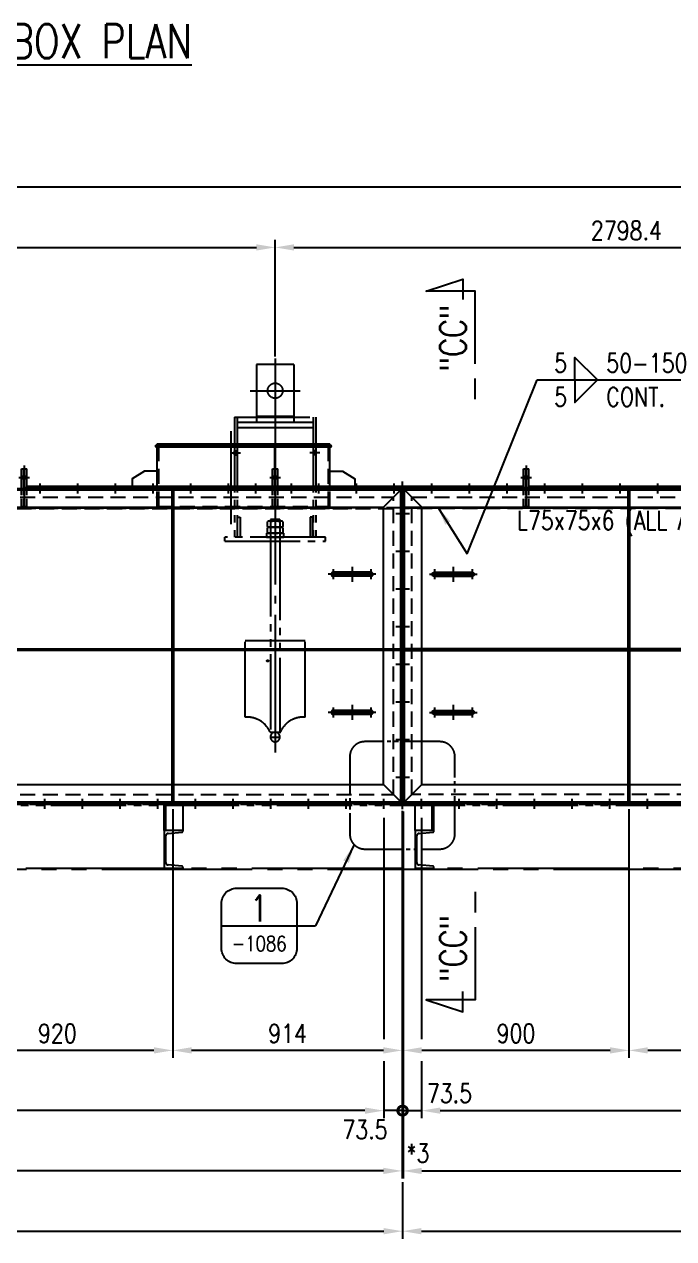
# Model space of a CAD drawing. Header units: millimetres. Extents: x 0 to 232280, y -26939 to 23794.
# Drawn here: x 38229 to 40817, y -13126 to -8290 of the extents above; entities that cross this region are included whole.
import ezdxf
from ezdxf.enums import TextEntityAlignment as Align

# ---------------------------------------------------------------- set-up
doc = ezdxf.new("R2010")
doc.units = ezdxf.units.MM
doc.header["$LTSCALE"] = 30
for name, pattern in [('CENTER', [50.8, 31.75, -6.35, 6.35, -6.35]), ('JNK-CENTER', [34, 30, -1.5, 1, -1.5]), ('JNK-HIDDEN', [3, 2, -1]), ('JNK-PHANTOM', [15, 10, -1, 1, -1, 1, -1]), ('PH2', [15, 10, -1, 1, -1, 1, -1]), ('PHA', [30, 20, -2, 2, -2, 2, -2])]:
    doc.linetypes.add(name, pattern=pattern)
for name, color, linetype in [('CEN-R', 1, 'JNK-CENTER'), ('CON-C', 4, 'Continuous'), ('CON-G', 3, 'Continuous'), ('CON-W', 7, 'Continuous'), ('CON-Y', 2, 'Continuous'), ('det', 2, 'PH2'), ('Dim-W', 7, 'Continuous'), ('HID-Y', 2, 'JNK-HIDDEN'), ('PAN-W', 6, 'PHA'), ('PHA-M', 6, 'JNK-PHANTOM'), ('RET PL', 2, 'Continuous'), ('STL-OBJT', 7, 'Continuous'), ('TXT-Y', 2, 'Continuous'), ('TXTT-C', 4, 'Continuous')]:
    doc.layers.add(name, color=color, linetype=linetype)
doc.styles.add('SIMPLEX', font='simplex.shx', dxfattribs={"width": 0.8})
doc.dimstyles.new('DIM30', dxfattribs={"dimscale": 30, "dimtxt": 2.5, "dimasz": 2.5, "dimexe": 1, "dimexo": 1, "dimgap": 1, "dimtad": 1, "dimdec": 0, "dimdsep": 46, "dimtxsty": 'SIMPLEX', "dimcen": 0, "dimclrd": 7, "dimclre": 7, "dimclrt": 2, "dimadec": 1, "dimazin": 2, "dimtfac": 1, "dimtdec": 0, "dimtix": 1, "dimtmove": 2, "dimatfit": 0, "dimfxl": 1, "dimtolj": 1, "dimtzin": 0, "dimarcsym": 0})
doc.dimstyles.new('DIM30X1.5', dxfattribs={"dimscale": 30, "dimtxt": 2.5, "dimasz": 2.5, "dimexe": 1, "dimexo": 1, "dimgap": 1, "dimtad": 1, "dimdec": 0, "dimlfac": 0.666667, "dimdsep": 46, "dimtxsty": 'SIMPLEX', "dimcen": 0, "dimclrd": 7, "dimclre": 7, "dimclrt": 2, "dimadec": 1, "dimazin": 2, "dimtfac": 1, "dimtdec": 0, "dimtix": 1, "dimtmove": 2, "dimatfit": 0, "dimfxl": 1, "dimtolj": 1, "dimtzin": 0, "dimarcsym": 0})

# ---------------------------------------------------------------- blocks, each defined once
blk = doc.blocks.new('*D946')
at = {"layer": 'DEFPOINTS', "color": 0, "transparency": 16777216}
for p in [(39738, -11395.4), (43534.5, -11400.4), (43534.5, -12856.4)]:
    blk.add_point(p, dxfattribs=at)
at = {"layer": 'Dim-W', "color": 7, "lineweight": -2, "transparency": 16777216}
for p, q in [((39738, -11425.4), (39738, -12886.4)), ((43534.5, -11430.4), (43534.5, -12886.4)), ((39813, -12856.4), (43459.5, -12856.4))]:
    blk.add_line(p, q, dxfattribs=at)
at = {"layer": 'Dim-W', "color": 7, "transparency": 16777216}
for points in [[(39813, -12843.9), (39813, -12868.9), (39738, -12856.4)], [(43459.5, -12843.9), (43459.5, -12868.9), (43534.5, -12856.4)]]:
    blk.add_solid(points, dxfattribs=at)
at = {"layer": 'Dim-W', "color": 2, "transparency": 16777216, "insert": (41594.3, -12787.2), "char_height": 75, "attachment_point": 5, "style": 'SIMPLEX'}
blk.add_mtext('\\A1;3796.5', dxfattribs=at)
blk = doc.blocks.new('*D948')
at = {"layer": 'DEFPOINTS', "color": 0, "transparency": 16777216}
for p in [(32035.5, -8938.9), (32035.5, -10060.4), (43537.5, -10070.4)]:
    blk.add_point(p, dxfattribs=at)
at = {"layer": 'Dim-W', "color": 7, "lineweight": -2, "transparency": 16777216}
for p, q in [((32035.5, -10030.4), (32035.5, -8908.9)), ((43462.5, -8938.9), (32110.5, -8938.9)), ((43537.5, -10040.4), (43537.5, -8908.9))]:
    blk.add_line(p, q, dxfattribs=at)
at = {"layer": 'Dim-W', "color": 7, "transparency": 16777216}
for points in [[(32110.5, -8926.4), (32110.5, -8951.4), (32035.5, -8938.9)], [(43462.5, -8926.4), (43462.5, -8951.4), (43537.5, -8938.9)]]:
    blk.add_solid(points, dxfattribs=at)
at = {"layer": 'Dim-W', "color": 2, "transparency": 16777216, "insert": (37786.5, -8871.4), "char_height": 75, "attachment_point": 5, "style": 'SIMPLEX'}
blk.add_mtext('\\A1;11502', dxfattribs=at)
blk = doc.blocks.new('A$C114C44F1')
at = {"layer": 'CEN-R'}
for p, q in [((-20, 75), (20, 75)), ((0, 95), (0, -95)), ((-30, 0), (30, 0)), ((-20, -75), (20, -75))]:
    blk.add_line(p, q, dxfattribs=at)
at = {"layer": 'CON-G'}
for p, q in [((-8, 75), (-8, -75)), ((8, 75), (8, -75))]:
    blk.add_line(p, q, dxfattribs=at)
for centre, start, end in [((0, 75), 0, 180), ((0, -75), 180, 0)]:
    blk.add_arc(centre, 8, start, end, dxfattribs=at)
blk = doc.blocks.new('*D972')
at = {"layer": 'DEFPOINTS', "color": 0, "transparency": 16777216}
for p in [(39735, -11395.4), (39738, -11395.4), (39738, -12856.4)]:
    blk.add_point(p, dxfattribs=at)
at = {"layer": 'Dim-W', "color": 7, "lineweight": -2, "transparency": 16777216}
for p, q in [((39735, -11425.4), (39735, -12886.4)), ((39738, -11425.4), (39738, -12886.4)), ((39660, -12856.4), (39585, -12856.4)), ((39735, -12856.4), (39738, -12856.4)), ((39813, -12856.4), (39888, -12856.4))]:
    blk.add_line(p, q, dxfattribs=at)
at = {"layer": 'Dim-W', "color": 7, "transparency": 16777216}
for points in [[(39660, -12843.9), (39660, -12868.9), (39735, -12856.4)], [(39813, -12843.9), (39813, -12868.9), (39738, -12856.4)]]:
    blk.add_solid(points, dxfattribs=at)
at = {"layer": 'Dim-W', "color": 2, "transparency": 16777216, "insert": (39796.9, -12723.2), "char_height": 75, "attachment_point": 5, "style": 'SIMPLEX'}
blk.add_mtext('\\A1;\\P*3', dxfattribs=at)
blk = doc.blocks.new('*D973')
at = {"layer": 'DEFPOINTS', "color": 0, "transparency": 16777216}
for p in [(43537.5, -12856.4), (39736.5, -12871), (43537.5, -13096.4)]:
    blk.add_point(p, dxfattribs=at)
at = {"layer": 'Dim-W', "color": 7, "lineweight": -2, "transparency": 16777216}
for p, q in [((39736.5, -12901), (39736.5, -13126.4)), ((43537.5, -12886.4), (43537.5, -13126.4)), ((39811.5, -13096.4), (43462.5, -13096.4))]:
    blk.add_line(p, q, dxfattribs=at)
at = {"layer": 'Dim-W', "color": 7, "transparency": 16777216}
for points in [[(39811.5, -13083.9), (39811.5, -13108.9), (39736.5, -13096.4)], [(43462.5, -13083.9), (43462.5, -13108.9), (43537.5, -13096.4)]]:
    blk.add_solid(points, dxfattribs=at)
at = {"layer": 'Dim-W', "color": 2, "transparency": 16777216, "insert": (41594.3, -13028.9), "char_height": 75, "attachment_point": 5, "style": 'SIMPLEX'}
blk.add_mtext('\\A1;3801', dxfattribs=at)
blk = doc.blocks.new('A$C22F44257')
at = {"layer": 'CEN-R'}
blk.add_line((0, 14), (0, -17.5), dxfattribs=at)
at = {"layer": 'HID-Y'}
for p, q in [((-9, 0), (-9, -6)), ((9, 0), (9, -6))]:
    blk.add_line(p, q, dxfattribs=at)
blk = doc.blocks.new('A$C1E9C7F7A')
at = {"layer": 'Dim-W'}
blk.add_solid([(-9, 31), (-9, 17), (9, 31), (9, 17)], dxfattribs=at)
at = {"layer": 'STL-OBJT', "rotation": 180}
for p in [(0, 25), (0, 17)]:
    blk.add_blockref('A$C22F44257', p, dxfattribs=at)
blk = doc.blocks.new('_DotSmall')
at = {"color": 0, "linetype": 'ByBlock', "const_width": 0.5}
blk.add_lwpolyline([(-0.0625, 0, 1), (0.0625, 0, 1)], format="xyb", close=True, dxfattribs=at)
blk = doc.blocks.new('*D907')
at = {"layer": 'DEFPOINTS', "color": 0, "transparency": 16777216}
for p in [(39738, -11395.4), (39811.5, -11420.9), (39811.5, -12616.4)]:
    blk.add_point(p, dxfattribs=at)
at = {"layer": 'Dim-W', "color": 7, "lineweight": -2, "transparency": 16777216}
for p, q in [((39738, -11425.4), (39738, -12646.4)), ((39811.5, -11450.9), (39811.5, -12331.6)), ((39811.5, -12419.8), (39811.5, -12433.8)), ((39811.5, -12494.1), (39811.5, -12646.4)), ((39738, -12616.4), (39663, -12616.4)), ((39738, -12616.4), (39811.5, -12616.4)), ((39886.5, -12616.4), (39961.5, -12616.4))]:
    blk.add_line(p, q, dxfattribs=at)
at = {"layer": 'Dim-W', "color": 7, "transparency": 16777216}
blk.add_solid([(39886.5, -12603.9), (39886.5, -12628.9), (39811.5, -12616.4)], dxfattribs=at)
at = {"layer": 'Dim-W', "color": 7, "lineweight": -2, "transparency": 16777216, "xscale": 75, "yscale": 75, "zscale": 75}
blk.add_blockref('_DotSmall', (39738, -12616.4), dxfattribs=at)
at = {"layer": 'Dim-W', "color": 2, "transparency": 16777216, "insert": (39923, -12484.7), "char_height": 75, "attachment_point": 5, "style": 'SIMPLEX'}
blk.add_mtext('\\A1;\\P73.5', dxfattribs=at)
blk = doc.blocks.new('*D786')
at = {"layer": 'DEFPOINTS', "color": 0, "transparency": 16777216}
for p in [(39811.5, -12616.4), (43261.5, -12616.4), (43261.5, -12616.4)]:
    blk.add_point(p, dxfattribs=at)
at = {"layer": 'Dim-W', "color": 7, "lineweight": -2, "transparency": 16777216}
blk.add_line((39886.5, -12616.4), (43186.5, -12616.4), dxfattribs=at)
at = {"layer": 'Dim-W', "color": 7, "transparency": 16777216}
for points in [[(39886.5, -12603.9), (39886.5, -12628.9), (39811.5, -12616.4)], [(43186.5, -12603.9), (43186.5, -12628.9), (43261.5, -12616.4)]]:
    blk.add_solid(points, dxfattribs=at)
at = {"layer": 'Dim-W', "color": 2, "transparency": 16777216, "insert": (41536.5, -12548.9), "char_height": 75, "attachment_point": 5, "style": 'SIMPLEX'}
blk.add_mtext('\\A1;23 @150 = 3450', dxfattribs=at)
blk = doc.blocks.new('*D908')
at = {"layer": 'DEFPOINTS', "color": 0, "transparency": 16777216}
for p in [(39735, -11395.4), (39661.5, -11420.9), (39661.5, -12616.4)]:
    blk.add_point(p, dxfattribs=at)
at = {"layer": 'Dim-W', "color": 7, "lineweight": -2, "transparency": 16777216}
for p, q in [((39661.5, -11450.9), (39661.5, -12331.6)), ((39735, -11425.4), (39735, -12646.4)), ((39661.5, -12419.8), (39661.5, -12433.8)), ((39661.5, -12494.1), (39661.5, -12646.4)), ((39586.5, -12616.4), (39511.5, -12616.4)), ((39735, -12616.4), (39661.5, -12616.4)), ((39735, -12616.4), (39810, -12616.4))]:
    blk.add_line(p, q, dxfattribs=at)
at = {"layer": 'Dim-W', "color": 7, "transparency": 16777216}
blk.add_solid([(39586.5, -12603.9), (39586.5, -12628.9), (39661.5, -12616.4)], dxfattribs=at)
at = {"layer": 'Dim-W', "color": 7, "lineweight": -2, "transparency": 16777216, "xscale": 75, "yscale": 75, "zscale": 75, "rotation": 180}
blk.add_blockref('_DotSmall', (39735, -12616.4), dxfattribs=at)
at = {"layer": 'Dim-W', "color": 2, "transparency": 16777216, "insert": (39586.5, -12628.9), "char_height": 75, "attachment_point": 5, "style": 'SIMPLEX'}
blk.add_mtext('\\A1;\\P73.5', dxfattribs=at)
blk = doc.blocks.new('*D788')
at = {"layer": 'DEFPOINTS', "color": 0, "transparency": 16777216}
for p in [(40638, -11386.4), (39738, -12376.4), (39738, -12376.4)]:
    blk.add_point(p, dxfattribs=at)
at = {"layer": 'Dim-W', "color": 7, "lineweight": -2, "transparency": 16777216}
for p, q in [((40638, -11416.4), (40638, -12406.4)), ((40563, -12376.4), (39813, -12376.4))]:
    blk.add_line(p, q, dxfattribs=at)
at = {"layer": 'Dim-W', "color": 7, "transparency": 16777216}
for points in [[(39813, -12363.9), (39813, -12388.9), (39738, -12376.4)], [(40563, -12363.9), (40563, -12388.9), (40638, -12376.4)]]:
    blk.add_solid(points, dxfattribs=at)
at = {"layer": 'Dim-W', "color": 2, "transparency": 16777216, "insert": (40188, -12308.9), "char_height": 75, "attachment_point": 5, "style": 'SIMPLEX'}
blk.add_mtext('\\A1;900', dxfattribs=at)
blk = doc.blocks.new('*D790')
at = {"layer": 'DEFPOINTS', "color": 0, "transparency": 16777216}
for p in [(40638, -11419.4), (41578, -12196.3), (40638, -12376.4)]:
    blk.add_point(p, dxfattribs=at)
at = {"layer": 'Dim-W', "color": 7, "lineweight": -2, "transparency": 16777216}
for p, q in [((40638, -11449.4), (40638, -12406.4)), ((41578, -12226.3), (41578, -12406.4)), ((41503, -12376.4), (40713, -12376.4))]:
    blk.add_line(p, q, dxfattribs=at)
at = {"layer": 'Dim-W', "color": 7, "transparency": 16777216}
for points in [[(40713, -12363.9), (40713, -12388.9), (40638, -12376.4)], [(41503, -12363.9), (41503, -12388.9), (41578, -12376.4)]]:
    blk.add_solid(points, dxfattribs=at)
at = {"layer": 'Dim-W', "color": 2, "transparency": 16777216, "insert": (41108, -12308.9), "char_height": 75, "attachment_point": 5, "style": 'SIMPLEX'}
blk.add_mtext('\\A1;940', dxfattribs=at)
blk = doc.blocks.new('*D909')
at = {"layer": 'DEFPOINTS', "color": 0, "transparency": 16777216}
for p in [(35836.5, -11413.4), (39736.5, -13096.4), (39736.5, -13096.4)]:
    blk.add_point(p, dxfattribs=at)
at = {"layer": 'Dim-W', "color": 7, "lineweight": -2, "transparency": 16777216}
for p, q in [((35836.5, -11443.4), (35836.5, -13126.4)), ((35911.5, -13096.4), (39661.5, -13096.4))]:
    blk.add_line(p, q, dxfattribs=at)
at = {"layer": 'Dim-W', "color": 7, "transparency": 16777216}
for points in [[(35911.5, -13083.9), (35911.5, -13108.9), (35836.5, -13096.4)], [(39661.5, -13083.9), (39661.5, -13108.9), (39736.5, -13096.4)]]:
    blk.add_solid(points, dxfattribs=at)
at = {"layer": 'Dim-W', "color": 2, "transparency": 16777216, "insert": (37786.5, -13028.9), "char_height": 75, "attachment_point": 5, "style": 'SIMPLEX'}
blk.add_mtext('\\A1;3900', dxfattribs=at)
blk = doc.blocks.new('*D791')
at = {"layer": 'DEFPOINTS', "color": 0, "transparency": 16777216}
for p in [(35838, -12856.4), (35838, -12856.4), (39735, -12856.4)]:
    blk.add_point(p, dxfattribs=at)
at = {"layer": 'Dim-W', "color": 7, "lineweight": -2, "transparency": 16777216}
blk.add_line((39660, -12856.4), (35913, -12856.4), dxfattribs=at)
at = {"layer": 'Dim-W', "color": 7, "transparency": 16777216}
for points in [[(35913, -12843.9), (35913, -12868.9), (35838, -12856.4)], [(39660, -12843.9), (39660, -12868.9), (39735, -12856.4)]]:
    blk.add_solid(points, dxfattribs=at)
at = {"layer": 'Dim-W', "color": 2, "transparency": 16777216, "insert": (37786.5, -12788.9), "char_height": 75, "attachment_point": 5, "style": 'SIMPLEX'}
blk.add_mtext('\\A1;3897', dxfattribs=at)
blk = doc.blocks.new('*D792')
at = {"layer": 'DEFPOINTS', "color": 0, "transparency": 16777216}
for p in [(35911.5, -12616.4), (35911.5, -12616.4), (39661.5, -12616.4)]:
    blk.add_point(p, dxfattribs=at)
at = {"layer": 'Dim-W', "color": 7, "lineweight": -2, "transparency": 16777216}
blk.add_line((39586.5, -12616.4), (35986.5, -12616.4), dxfattribs=at)
at = {"layer": 'Dim-W', "color": 7, "transparency": 16777216}
for points in [[(35986.5, -12603.9), (35986.5, -12628.9), (35911.5, -12616.4)], [(39586.5, -12603.9), (39586.5, -12628.9), (39661.5, -12616.4)]]:
    blk.add_solid(points, dxfattribs=at)
at = {"layer": 'Dim-W', "color": 2, "transparency": 16777216, "insert": (37786.5, -12548.9), "char_height": 75, "attachment_point": 5, "style": 'SIMPLEX'}
blk.add_mtext('\\A1;25 @150 = 3750', dxfattribs=at)
blk = doc.blocks.new('*D819')
at = {"layer": 'DEFPOINTS', "color": 0, "transparency": 16777216}
for p in [(42027.1, -9178.9), (42027.1, -9600.8), (39228.7, -9643.1)]:
    blk.add_point(p, dxfattribs=at)
at = {"layer": 'Dim-W', "color": 7, "lineweight": -2, "transparency": 16777216}
for p, q in [((39228.7, -9613.1), (39228.7, -9148.9)), ((39303.7, -9178.9), (41952.1, -9178.9)), ((42027.1, -9570.8), (42027.1, -9148.9))]:
    blk.add_line(p, q, dxfattribs=at)
at = {"layer": 'Dim-W', "color": 7, "transparency": 16777216}
for points in [[(39303.7, -9166.4), (39303.7, -9191.4), (39228.7, -9178.9)], [(41952.1, -9166.4), (41952.1, -9191.4), (42027.1, -9178.9)]]:
    blk.add_solid(points, dxfattribs=at)
at = {"layer": 'Dim-W', "color": 2, "transparency": 16777216, "insert": (40627.9, -9111.4), "char_height": 75, "attachment_point": 5, "style": 'SIMPLEX'}
blk.add_mtext('\\A1;2798.4', dxfattribs=at)
blk = doc.blocks.new('*D820')
at = {"layer": 'DEFPOINTS', "color": 0, "transparency": 16777216}
for p in [(39228.7, -9178.9), (36305.5, -9620.7), (39228.7, -9636.5)]:
    blk.add_point(p, dxfattribs=at)
at = {"layer": 'Dim-W', "color": 7, "lineweight": -2, "transparency": 16777216}
for p, q in [((36305.5, -9590.7), (36305.5, -9148.9)), ((36380.5, -9178.9), (39153.7, -9178.9)), ((39228.7, -9606.5), (39228.7, -9148.9))]:
    blk.add_line(p, q, dxfattribs=at)
at = {"layer": 'Dim-W', "color": 7, "transparency": 16777216}
for points in [[(36380.5, -9166.4), (36380.5, -9191.4), (36305.5, -9178.9)], [(39153.7, -9166.4), (39153.7, -9191.4), (39228.7, -9178.9)]]:
    blk.add_solid(points, dxfattribs=at)
at = {"layer": 'Dim-W', "color": 2, "transparency": 16777216, "insert": (37767.1, -9111.4), "char_height": 75, "attachment_point": 5, "style": 'SIMPLEX'}
blk.add_mtext('\\A1;2923.2', dxfattribs=at)
blk = doc.blocks.new('A$C5131672C')
at = {"layer": 'CEN-R', "ltscale": 0.7}
blk.add_line((55.5, 0), (0, 0), dxfattribs=at)
at = {"layer": 'Dim-W'}
for p, q in [((35.2, 9), (20.2, 9)), ((35.2, -9), (20.2, -9))]:
    blk.add_line(p, q, dxfattribs=at)
blk.add_solid([(20.2, 9), (35.2, 9), (20.2, -9), (35.2, -9)], dxfattribs=at)
blk = doc.blocks.new('A$C2E0A1381')
at = {"layer": 'CEN-R', "ltscale": 0.7}
blk.add_line((27.7, -120), (-27.7, -120), dxfattribs=at)
at = {"layer": 'Dim-W'}
for p, q in [((7.5, -111), (-7.5, -111)), ((7.5, -129), (-7.5, -129))]:
    blk.add_line(p, q, dxfattribs=at)
blk.add_solid([(-7.5, -111), (7.5, -111), (-7.5, -129), (7.5, -129)], dxfattribs=at)
for p in [(-27.7, -270), (-27.7, -420), (-27.7, -570), (-27.7, -720), (-27.7, -870), (-27.7, -1020), (-27.7, -1170)]:
    blk.add_blockref('A$C5131672C', p, dxfattribs=at)
blk = doc.blocks.new('A$C7BB43524')
at = {"color": 1, "linetype": 'CENTER'}
blk.add_line((-100, 700.7), (100, 700.7), dxfattribs=at)
at = {"layer": 'PHA-M'}
for p, q in [((75, 805.7), (-75, 805.7)), ((-75, 805.7), (-75, 575.7)), ((75, 805.7), (75, 575.7)), ((-162, 595.7), (-162, 117.3)), ((-162, 595.7), (161.9, 595.7)), ((-151.6, 595.7), (-151.6, 117.3)), ((-75, 599.7), (75, 599.7)), ((151.6, 595.7), (151.6, 117.3)), ((161.9, 595.7), (161.9, 117.3)), ((-151.6, 575.7), (151.6, 575.7)), ((-151.6, 553.7), (151.6, 553.7)), ((-75, 575.7), (75, 575.7)), ((-178.1, 453.7, 684.9), (-138.7, 453.7, 684.9)), ((-162, 461.7, 684.9), (-151.6, 461.7, 684.9)), ((-162, 445.7), (-162, 461.7)), ((-162, 445.7, 684.9), (-151.6, 445.7, 684.9)), ((178.1, 453.7, 684.9), (138.7, 453.7, 684.9)), ((161.9, 461.7, 684.9), (151.6, 461.7, 684.9)), ((161.9, 445.7, 684.9), (151.6, 445.7, 684.9)), ((161.9, 445.7), (161.9, 461.7)), ((24.9, 181.3), (-24.9, 181.3)), ((24.9, 157.3), (-24.9, 157.3)), ((24.9, 157.3), (-24.9, 157.3)), ((19, 187.3), (-19, 187.3)), ((-19, 187.3), (-19, 181.3)), ((-19, 179.1), (-19, 159.6)), ((-19, 155.1), (-19, 135.6)), ((19, 187.3), (19, 181.3)), ((19, 179.1), (19, 159.6)), ((19, 155.1), (19, 135.6)), ((200, 117.3), (-200, 117.3)), ((-200, 101.3), (-200, 117.3)), ((-200, 101.3), (200, 101.3)), ((35, 133.3), (-35, 133.3)), ((-35, 133.3), (-35, 117.3)), ((-35, 117.3), (35, 117.3)), ((24.9, 133.3), (-24.9, 133.3)), ((-19, 133.3), (-19, 101.3)), ((-19, 101.3), (-19, -678.4)), ((19, 133.3), (19, 101.3)), ((19, 101.3), (19, 87.1)), ((35, 117.3), (35, 133.3)), ((200, 101.3), (200, 117.3)), ((19, 87.1), (19, -678.4)), ((-119, -599.2), (-119, -294.3)), ((-119, -294.3), (119, -294.3)), ((119, -599.2), (119, -294.3)), ((-35, -374.9), (-25, -374.9)), ((-30, -369.9), (-30, -379.9)), ((-20, -659.4), (20, -659.4)), ((-20, -678.4), (20, -678.4))]:
    blk.add_line(p, q, dxfattribs=at)
for points in [[(-150, 117.3), (-150, 197.3), (-140, 197.3), (-140, 117.3)], [(150, 117.3), (150, 197.3), (140, 197.3), (140, 117.3)]]:
    blk.add_lwpolyline(points, dxfattribs=at)
for points in [[(-31, 179.1, -0.372659), (-19, 179.1, -0.117627), (19, 179.1, -0.372659), (31, 179.1), (31, 159.6, -0.372659), (19, 159.6, -0.117627), (-19, 159.6, -0.372659), (-31, 159.6)], [(-31, 155.1, -0.372659), (-19, 155.1, -0.117627), (19, 155.1, -0.372659), (31, 155.1), (31, 135.6, -0.372659), (19, 135.6, -0.117627), (-19, 135.6, -0.372659), (-31, 135.6)]]:
    blk.add_lwpolyline(points, format="xyb", close=True, dxfattribs=at)
for centre, radius in [((0, 700.7), 30), ((-30, -374.9), 3)]:
    blk.add_circle(centre, radius, dxfattribs=at)
for centre, radius, start, end in [((-111.8, -699), 100, 23.3292, 94.1148), ((111.8, -699), 100, 85.8852, 156.6708), ((0, -678.4), 19, 0, 180), ((0, -678.4), 19, 180, 0)]:
    blk.add_arc(centre, radius, start, end, dxfattribs=at)
blk = doc.blocks.new('SECMARK2')
at = {"layer": 'CON-C'}
blk.add_line((0, 0), (-2.72, 0), dxfattribs=at)
blk.add_lwpolyline([(-4.67, 0), (-14.32, 0), (-14.32, 6.51), (-15.93, 1.64), (-13.23, 1.64)], dxfattribs=at)
at = {"layer": 'CON-C', "style": 'SIMPLEX', "width": 0.8}
blk.add_attdef('TAG', (-12.98, 1.18), '', height=3.5, dxfattribs=at)
blk = doc.blocks.new('*D871')
at = {"layer": 'DEFPOINTS', "color": 0, "transparency": 16777216}
for p in [(38820.7, -11386.4), (37900.7, -12376.4), (37900.7, -12376.4)]:
    blk.add_point(p, dxfattribs=at)
at = {"layer": 'Dim-W', "color": 7, "lineweight": -2, "transparency": 16777216}
for p, q in [((38820.7, -11416.4), (38820.7, -12406.4)), ((38745.7, -12376.4), (37975.7, -12376.4))]:
    blk.add_line(p, q, dxfattribs=at)
at = {"layer": 'Dim-W', "color": 7, "transparency": 16777216}
for points in [[(37975.7, -12363.9), (37975.7, -12388.9), (37900.7, -12376.4)], [(38745.7, -12363.9), (38745.7, -12388.9), (38820.7, -12376.4)]]:
    blk.add_solid(points, dxfattribs=at)
at = {"layer": 'Dim-W', "color": 2, "transparency": 16777216, "insert": (38360.7, -12308.9), "char_height": 75, "attachment_point": 5, "style": 'SIMPLEX'}
blk.add_mtext('\\A1;920', dxfattribs=at)
blk = doc.blocks.new('*D872')
at = {"layer": 'DEFPOINTS', "color": 0, "transparency": 16777216}
for p in [(39735, -11392.4), (38820.7, -12376.4), (38820.7, -12376.4)]:
    blk.add_point(p, dxfattribs=at)
at = {"layer": 'Dim-W', "color": 7, "lineweight": -2, "transparency": 16777216}
for p, q in [((39735, -11422.4), (39735, -12406.4)), ((39660, -12376.4), (38895.7, -12376.4))]:
    blk.add_line(p, q, dxfattribs=at)
at = {"layer": 'Dim-W', "color": 7, "transparency": 16777216}
for points in [[(38895.7, -12363.9), (38895.7, -12388.9), (38820.7, -12376.4)], [(39660, -12363.9), (39660, -12388.9), (39735, -12376.4)]]:
    blk.add_solid(points, dxfattribs=at)
at = {"layer": 'Dim-W', "color": 2, "transparency": 16777216, "insert": (39277.9, -12308.9), "char_height": 75, "attachment_point": 5, "style": 'SIMPLEX'}
blk.add_mtext('\\A1;914', dxfattribs=at)
blk = doc.blocks.new('A$C7D94799A')
at = {"layer": 'CON-W'}
h = blk.add_hatch(color=256, dxfattribs=at)
h.paths.add_polyline_path([(-1.5, 49), (-10.5, 49), (-10.5, 40), (-1.5, 40)])
h.paths.add_polyline_path([(10.5, 49), (1.5, 49), (1.5, 40), (10.5, 40)])
h.paths.add_polyline_path([(10.5, 40), (1.5, 40), (1.5, 31), (10.5, 31)])
h.paths.add_polyline_path([(-1.5, 40), (-7, 40), (-10.5, 40), (-10.5, 31), (-1.5, 31)])
at = {"layer": 'CEN-R'}
for p, q in [((0, 87.7), (0, -83.3)), ((-21, 40), (21, 40))]:
    blk.add_line(p, q, dxfattribs=at)
at = {"layer": 'CON-G'}
for p, q in [((-10.5, 75), (10.5, 75)), ((-10.5, 0), (-10.5, 75)), ((-1.5, 0), (-1.5, 75)), ((1.5, 0), (1.5, 75)), ((10.5, 0), (10.5, 75)), ((-1.5, -3), (-1.5, 0)), ((1.5, -3), (1.5, 0))]:
    blk.add_line(p, q, dxfattribs=at)
at = {"layer": 'HID-Y', "ltscale": 0.5}
for p, q in [((-10.5, -75), (-10.5, 0)), ((10.5, -75), (10.5, 0)), ((-1.5, -75), (-1.5, -3)), ((1.5, -75), (1.5, -3))]:
    blk.add_line(p, q, dxfattribs=at)
at = {"layer": 'HID-Y'}
blk.add_line((-10.5, -75), (10.5, -75), dxfattribs=at)
blk = doc.blocks.new('det-tag')
at = {"layer": 'CON-Y'}
blk.add_line((5, 0), (-5, 0), dxfattribs=at)
blk.add_lwpolyline([(-3, -5), (3, -5, 0.414214), (5, -3), (5, 3, 0.414214), (3, 5), (-3, 5, 0.414214), (-5, 3), (-5, -3, 0.414214)], format="xyb", close=True, dxfattribs=at)
at = {"layer": 'CON-G', "style": 'SIMPLEX', "width": 0.8}
blk.add_attdef('TAG', text='', height=3.5, dxfattribs=at).set_placement((0.02, 0.58), align=Align.CENTER)
at = {"layer": 'CON-Y', "style": 'SIMPLEX', "width": 0.8}
blk.add_attdef('-8888', text='', height=2, dxfattribs=at).set_placement((0, -3.34), align=Align.CENTER)

msp = doc.modelspace()

# ---------------------------------------------------------------- hatches: boundary and pattern name
at = {"layer": 'CON-W'}
h = msp.add_hatch(color=256, dxfattribs=at)
h.paths.add_polyline_path([(39227.18, -10086.35), (39218.18, -10086.35), (39218.18, -10095.35), (39227.18, -10095.35)])
h.paths.add_polyline_path([(39239.18, -10086.35), (39230.18, -10086.35), (39230.18, -10095.35), (39239.18, -10095.35)])
h.paths.add_polyline_path([(39239.18, -10095.35), (39230.18, -10095.35), (39230.18, -10104.35), (39239.18, -10104.35)])
h.paths.add_polyline_path([(39227.18, -10095.35), (39221.65, -10095.35), (39218.18, -10095.35), (39218.18, -10104.35), (39227.18, -10104.35)])

# ---------------------------------------------------------------- linework, layer by layer
for points in [[(40422.75, -9706.74), (40422.75, -9616.74), (40512.75, -9706.74)], [(40422.75, -9706.74), (40422.75, -9796.74), (40512.75, -9706.74)]]:
    msp.add_lwpolyline(points)
at = {"layer": 'CEN-R'}
for p, q in [((39228.68, -9621.64), (39228.68, -10280.35)), ((39228.68, -9621.64), (39228.68, -11189.82)), ((39052.68, -9910.26), (39052.68, -10280.35)), ((39454.63, -9970.35), (38749.49, -9970.35)), ((38755.73, -9965.35), (38755.73, -9975.35)), ((39449.63, -9965.35), (39449.63, -9975.35)), ((39207.68, -10095.35), (39249.68, -10095.35)), ((44559.46, -10780.37), (31162.43, -10780.37))]:
    msp.add_line(p, q, dxfattribs=at)
at = {"layer": 'CEN-R', "ltscale": 0.7}
for p, q in [((38820.73, -11386.35), (38820.73, -10144.35)), ((39736.48, -11416.44), (39736.48, -10110.35)), ((40638.03, -11386.35), (40638.03, -10144.35))]:
    msp.add_line(p, q, dxfattribs=at)
at = {"layer": 'CON-G'}
for p, q in [((38758.73, -10130.35), (38758.73, -9960.35)), ((38758.73, -9960.35), (39227.18, -9960.35)), ((39227.18, -10135.35), (39227.18, -9960.35)), ((39230.18, -9960.35), (39446.63, -9960.35)), ((39230.18, -10135.35), (39230.18, -9960.35)), ((39446.63, -10130.35), (39446.63, -9960.35)), ((38755.73, -9967.35), (39449.63, -9967.35)), ((38755.73, -9973.35), (39449.63, -9973.35)), ((39218.18, -10135.35), (39218.18, -10060.35)), ((39218.18, -10060.35), (39228.68, -10060.35)), ((39228.68, -10060.35), (39239.18, -10060.35)), ((39239.18, -10135.35), (39239.18, -10060.35)), ((32038.48, -10138.35), (39734.98, -10138.35)), ((35843.98, -10144.35), (39728.98, -10144.35)), ((38230.58, -10135.35), (40226.78, -10135.35)), ((40217.78, -10130.35), (38239.58, -10130.35)), ((39734.98, -10138.35), (39659.98, -10213.35)), ((39728.98, -11386.35), (39728.98, -10144.35)), ((39734.98, -11392.35), (39734.98, -10138.35)), ((39737.98, -10138.35), (43534.48, -10138.35)), ((39737.98, -11392.35), (39737.98, -10138.35)), ((39737.98, -10138.35), (39812.98, -10213.35)), ((39743.98, -10144.35), (43528.48, -10144.35)), ((39743.98, -11386.35), (39743.98, -10144.35)), ((40229.78, -10135.35), (43432.12, -10135.35)), ((42016.58, -10130.35), (40238.78, -10130.35)), ((35912.98, -10213.35), (39659.98, -10213.35)), ((39659.98, -11317.35), (39659.98, -10213.35)), ((39737.98, -10213.35), (43534.48, -10213.35)), ((39812.98, -11317.35), (39812.98, -10213.35)), ((37903.73, -10777.37), (38817.73, -10777.37)), ((38817.73, -10783.37), (37903.73, -10783.37)), ((38823.73, -10777.37), (39728.98, -10777.37)), ((39728.98, -10783.37), (38823.73, -10783.37)), ((40635.23, -10777.37), (39743.98, -10777.37)), ((39743.98, -10783.37), (40635.23, -10783.37)), ((41575.03, -10777.37), (40641.23, -10777.37)), ((40641.23, -10783.37), (41575.03, -10783.37)), ((35912.98, -11317.35), (39659.98, -11317.35)), ((39659.98, -11317.35), (39734.98, -11392.35)), ((39737.98, -11392.35), (39812.98, -11317.35)), ((39812.98, -11317.35), (43459.48, -11317.35)), ((36243.09, -11386.35), (39728.98, -11386.35)), ((36303.98, -11392.35), (39734.98, -11392.35)), ((39737.98, -11392.35), (43534.48, -11392.35)), ((39743.98, -11386.35), (43528.48, -11386.35))]:
    msp.add_line(p, q, dxfattribs=at)
at = {"layer": 'CON-G', "flags": 128}
for points in [[(38758.73, -10070.35), (38708.73, -10070.35), (38658.73, -10100.35), (38658.73, -10130.35), (38758.73, -10130.35), (38758.73, -10070.35)], [(39446.63, -10070.35), (39496.63, -10070.35), (39546.63, -10100.35), (39546.63, -10130.35), (39446.63, -10130.35), (39446.63, -10070.35)]]:
    msp.add_lwpolyline(points, dxfattribs=at)
at = {"layer": 'CON-G'}
for points in [[(38823.73, -11386.35), (38817.73, -11386.35), (38817.73, -10144.35), (38823.73, -10144.35)], [(40641.03, -11386.35), (40635.03, -11386.35), (40635.03, -10144.35), (40641.03, -10144.35)]]:
    msp.add_lwpolyline(points, close=True, dxfattribs=at)
for centre, start, end in [((38755.73, -9970.35), 90, 270), ((39449.63, -9970.35), 270, 90)]:
    msp.add_arc(centre, 3, start, end, dxfattribs=at)
at = {"layer": 'CON-W'}
for p, q in [((39994.28, -10398.42), (40272.75, -9706.74)), ((40272.75, -9706.74), (40932.75, -9706.74)), ((39315.02, -11880.71), (39390.02, -11880.71))]:
    msp.add_line(p, q, dxfattribs=at)
at = {"layer": 'det', "ltscale": 0.5}
msp.add_lwpolyline([(39585.95, -11574.7), (39884.72, -11574.7, 0.4142136), (39944.72, -11514.7), (39944.72, -11206.96, 0.4142136), (39884.72, -11146.96), (39585.95, -11146.96, 0.4142136), (39525.95, -11206.96), (39525.95, -11514.7, 0.4142136)], format="xyb", close=True, dxfattribs=at)
at = {"layer": 'Dim-W'}
for p, q in [((39661.48, -12419.75), (39661.48, -12646.35)), ((39811.48, -12419.75), (39811.48, -12632.65))]:
    msp.add_line(p, q, dxfattribs=at)
at = {"layer": 'HID-Y'}
for p, q in [((38764.73, -10210.35), (38764.73, -9960.35)), ((39440.63, -10210.35), (39440.63, -9960.35)), ((38758.73, -9967.35), (38758.73, -9973.35)), ((39446.63, -9967.35), (39446.63, -9973.35)), ((38758.73, -10210.35), (38758.73, -10130.35)), ((39446.63, -10210.35), (39446.63, -10130.35)), ((35872.98, -10173.35), (39699.98, -10173.35)), ((39699.98, -11357.35), (39699.98, -10173.35)), ((39772.98, -10173.35), (43499.48, -10173.35)), ((39772.98, -11357.35), (39772.98, -10173.35)), ((38758.73, -10210.35), (39446.63, -10210.35)), ((39218.18, -10210.35), (39227.18, -10210.35)), ((39230.18, -10210.35), (39239.18, -10210.35)), ((35872.98, -11357.35), (39699.98, -11357.35)), ((43499.48, -11357.35), (39772.98, -11357.35))]:
    msp.add_line(p, q, dxfattribs=at)
at = {"layer": 'HID-Y', "ltscale": 0.5}
for p, q in [((39218.18, -10210.35), (39218.18, -10135.35)), ((39227.18, -10210.35), (39227.18, -10135.35)), ((39230.18, -10210.35), (39230.18, -10135.35)), ((39239.18, -10210.35), (39239.18, -10135.35))]:
    msp.add_line(p, q, dxfattribs=at)
at = {"layer": 'HID-Y'}
for centre, start, end in [((38755.73, -9970.35), 270, 90), ((39449.63, -9970.35), 90, 270)]:
    msp.add_arc(centre, 3, start, end, dxfattribs=at)
at = {"layer": 'PAN-W'}
for p, q in [((38786.48, -11500.35), (38786.48, -11400.35)), ((38793.48, -11500.35), (38793.48, -11400.35)), ((38861.48, -11500.35), (38861.48, -11400.35)), ((39786.48, -11500.35), (39786.48, -11400.35)), ((39854.48, -11500.35), (39854.48, -11400.35)), ((39861.48, -11500.35), (39861.48, -11400.35)), ((31935.48, -11650.35), (43637.48, -11650.35)), ((43637.48, -11656.35), (31935.48, -11656.35))]:
    msp.add_line(p, q, dxfattribs=at)
for points in [[(38786.48, -11500.35), (38786.48, -11650.35), (38861.48, -11650.35), (38861.48, -11647.93, 0.3888787), (38856.92, -11642.95), (38802.11, -11638.15, -0.3888787), (38792.98, -11628.19), (38792.98, -11522.51, -0.3888787), (38802.11, -11512.55), (38856.92, -11507.75, 0.3888787), (38861.48, -11502.77), (38861.48, -11500.35)], [(39786.48, -11500.35), (39786.48, -11650.35), (39861.48, -11650.35), (39861.48, -11647.93, 0.3888787), (39856.92, -11642.95), (39802.11, -11638.15, -0.3888787), (39792.98, -11628.19), (39792.98, -11522.51, -0.3888787), (39802.11, -11512.55), (39856.92, -11507.75, 0.3888787), (39861.48, -11502.77), (39861.48, -11500.35)]]:
    msp.add_lwpolyline(points, format="xyb", close=True, dxfattribs=at)
at = {"layer": 'PHA-M'}
for p, q in [((31950.48, -11395.35), (43617.48, -11395.35)), ((32035.48, -11400.35), (43537.48, -11400.35))]:
    msp.add_line(p, q, dxfattribs=at)
at = {"layer": 'RET PL', "color": 6, "linetype": 'JNK-HIDDEN'}
for p, q in [((39731.98, -10215.35), (39731.98, -11392.35)), ((39734.98, -11389.35), (39734.98, -10218.35)), ((39737.98, -11389.35), (39737.98, -10218.35)), ((39740.98, -10215.35), (39740.98, -11392.35)), ((35837.98, -11389.35), (39734.98, -11389.35)), ((39731.98, -11392.35), (35840.98, -11392.35)), ((39737.98, -11389.35), (43457.48, -11389.35))]:
    msp.add_line(p, q, dxfattribs=at)
for points in [[(35840.98, -10215.35), (39534.48, -10215.35), (39534.48, -10218.35), (35837.98, -10218.35), (35837.98, -10218.35)], [(39731.98, -10215.35), (36038.48, -10215.35), (36038.48, -10218.35), (39734.98, -10218.35), (39734.98, -10218.35)], [(39740.98, -10215.35), (43454.48, -10215.35), (43454.48, -10218.35), (39737.98, -10218.35), (39737.98, -10218.35)]]:
    msp.add_lwpolyline(points, dxfattribs=at)

# ---------------------------------------------------------------- block references
at = {"layer": 'CON-G', "rotation": 270}
for p in [(39534.98, -10480.37), (39534.98, -11030.37)]:
    msp.add_blockref('A$C114C44F1', p, dxfattribs=at)
at = {"layer": 'CON-G', "xscale": -1, "rotation": 90}
for p in [(39937.98, -10480.37), (39937.98, -11030.37)]:
    msp.add_blockref('A$C114C44F1', p, dxfattribs=at)
at = {"layer": 'CON-W'}
ref = msp.add_blockref('det-tag', (39165.02, -11880.71), dxfattribs=dict(at, xscale=-30, yscale=30, zscale=30))
ref.add_attrib('TAG', '1', dxfattribs={"layer": 'CON-G', "height": 105, "style": 'SIMPLEX', "width": 0.8}).set_placement((39164.32, -11863.31), align=Align.CENTER)
ref.add_attrib('-8888', '-1086', dxfattribs={"layer": 'CON-Y', "height": 60, "style": 'SIMPLEX', "width": 0.8}).set_placement((39165.02, -11980.91), align=Align.CENTER)
at = {"layer": 'Dim-W'}
ref = msp.add_blockref('SECMARK2', (40025.02, -9782.76), dxfattribs=dict(at, xscale=-30, yscale=30, zscale=30, rotation=90))
ref.add_attrib('TAG', '"CC"', (39989.62, -9672.58), dxfattribs={"layer": 'CON-C', "height": 105, "rotation": 90, "style": 'SIMPLEX', "width": 0.8})
for name, p in [('A$C7BB43524', (39228.68, -10450.17)), ('A$C7D94799A', (38228.68, -10135.35)), ('A$C7D94799A', (40228.68, -10135.35)), ('A$C1E9C7F7A', (38292.08, -10161.33)), ('A$C1E9C7F7A', (38442.08, -10161.33)), ('A$C1E9C7F7A', (38592.08, -10161.33)), ('A$C1E9C7F7A', (38742.08, -10161.33)), ('A$C1E9C7F7A', (38892.08, -10161.33)), ('A$C1E9C7F7A', (39042.08, -10161.33)), ('A$C1E9C7F7A', (39152.08, -10161.33)), ('A$C1E9C7F7A', (39293.08, -10161.33)), ('A$C1E9C7F7A', (39403.08, -10161.33)), ('A$C1E9C7F7A', (39553.08, -10161.33)), ('A$C1E9C7F7A', (39703.08, -10161.33)), ('A$C1E9C7F7A', (39853.08, -10161.33)), ('A$C1E9C7F7A', (40003.08, -10161.33)), ('A$C1E9C7F7A', (40153.08, -10161.33)), ('A$C1E9C7F7A', (40303.08, -10161.33)), ('A$C1E9C7F7A', (40453.08, -10161.33)), ('A$C1E9C7F7A', (40603.08, -10161.33)), ('A$C1E9C7F7A', (40753.08, -10161.33)), ('A$C2E0A1381', (39736.48, -10120.33)), ('A$C1E9C7F7A', (38311.48, -11417.33)), ('A$C1E9C7F7A', (38461.48, -11417.33)), ('A$C1E9C7F7A', (38611.48, -11417.33)), ('A$C1E9C7F7A', (38761.48, -11417.33)), ('A$C1E9C7F7A', (38911.48, -11417.33)), ('A$C1E9C7F7A', (39061.48, -11417.33)), ('A$C1E9C7F7A', (39211.48, -11417.33)), ('A$C1E9C7F7A', (39361.48, -11417.33)), ('A$C1E9C7F7A', (39511.48, -11417.33)), ('A$C1E9C7F7A', (39661.48, -11417.33)), ('A$C1E9C7F7A', (39811.48, -11417.33)), ('A$C1E9C7F7A', (39961.48, -11417.33)), ('A$C1E9C7F7A', (40111.48, -11417.33)), ('A$C1E9C7F7A', (40261.48, -11417.33)), ('A$C1E9C7F7A', (40411.48, -11417.33)), ('A$C1E9C7F7A', (40561.48, -11417.33)), ('A$C1E9C7F7A', (40711.48, -11417.33))]:
    msp.add_blockref(name, p, dxfattribs=at)
ref = msp.add_blockref('SECMARK2', (40025.02, -11745.45), dxfattribs=dict(at, xscale=30, yscale=30, zscale=30, rotation=90.00000000000001))
ref.add_attrib('TAG', '"CC"', (39989.62, -12103.11), dxfattribs={"layer": 'CON-C', "height": 105, "rotation": 90, "style": 'SIMPLEX', "width": 0.8})

# ---------------------------------------------------------------- texts
at = {"layer": 'CON-W', "color": 2, "style": 'SIMPLEX', "width": 0.8}
for s, p in [('5', (40340.25, -9676.74)), ('50-150', (40547.74, -9676.74)), ('5', (40340.25, -9811.74)), ('CONT.', (40547.74, -9811.74))]:
    msp.add_text(s, height=75, dxfattribs=at).set_placement(p)
at = {"layer": 'TXT-Y', "color": 2, "style": 'SIMPLEX', "width": 0.8}
msp.add_text('L75x75x6 (ALL AROUND)', height=75, dxfattribs=at).set_placement((40192.02, -10302.92))
at = {"layer": 'TXTT-C', "style": 'SIMPLEX', "width": 0.8}
msp.add_text('%%U    MAINIFOLD HEADER BOX PLAN', height=135, dxfattribs=at).set_placement((37655.53, -8425.31), align=Align.CENTER)

# ---------------------------------------------------------------- dimensions: what is measured, and where the dimension line sits
at = {"layer": 'Dim-W'}
dim = msp.add_linear_dim(base=(32035.48, -8938.92), p1=(43537.48, -10070.35), p2=(32035.48, -10060.35), angle=180, dimstyle='DIM30', dxfattribs=at)
dim.commit()
dim.dimension.update_dxf_attribs({"geometry": '*D948', "text_midpoint": (37786.48, -8871.42)})
for base, p1, p2, picture, middle in [((39228.68, -9178.92), (36305.48, -9620.71), (39228.68, -9636.52), '*D820', (37767.08, -9111.42)), ((42027.08, -9178.92), (39228.68, -9643.12), (42027.08, -9600.83), '*D819', (40627.88, -9111.42)), ((39737.98041947, -12376.35194431), (40638.03041944, -11386.35194432), (39737.98041947, -12376.35194431), '*D788', (40188.00541945, -12308.85194431)), ((40638.03, -12376.35), (41578.03, -12196.33), (40638.03, -11419.35), '*D790', (41108.03, -12308.85))]:
    dim = msp.add_linear_dim(base=base, p1=p1, p2=p2, dimstyle='DIM30', override={"dimdec": 1}, dxfattribs=at)
    dim.commit()
    dim.dimension.update_dxf_attribs({"geometry": picture, "text_midpoint": middle})
for base, p1, p2, picture, middle in [((37900.73, -12376.35), (38820.73, -11386.35), (37900.73, -12376.35), '*D871', (38360.73, -12308.85)), ((38820.73, -12376.35), (39734.98, -11392.35), (38820.73, -12376.35), '*D872', (39277.86, -12308.85)), ((39736.48, -13096.35), (35836.48, -11413.43), (39736.48, -13096.35), '*D909', (37786.48, -13028.85)), ((35837.98, -12856.35), (39734.98, -12856.35), (35837.98, -12856.35), '*D791', (37786.48, -12788.85))]:
    dim = msp.add_linear_dim(base=base, p1=p1, p2=p2, dimstyle='DIM30', dxfattribs=at)
    dim.commit()
    dim.dimension.update_dxf_attribs({"geometry": picture, "text_midpoint": middle})
dim = msp.add_linear_dim(base=(39661.48, -12616.35), p1=(39734.98, -11395.35), p2=(39661.48, -11420.86), angle=180, text='\\X<>', dimstyle='DIM30', override={"dimdec": 1, "dimblk1": 'DotSmall', "dimsah": 1}, dxfattribs=at)
dim.commit()
dim.dimension.update_dxf_attribs({"geometry": '*D908', "text_midpoint": (39586.48, -12628.85), "dimtype": 160})
dim = msp.add_linear_dim(base=(39737.98, -12856.35), p1=(39734.98, -11395.35), p2=(39737.98, -11395.35), text='\\X*<>', dimstyle='DIM30', dxfattribs=at)
dim.commit()
dim.dimension.update_dxf_attribs({"geometry": '*D972', "text_midpoint": (39796.92, -12723.23), "dimtype": 160})
dim = msp.add_linear_dim(base=(39811.48, -12616.35), p1=(39737.98, -11395.35), p2=(39811.48, -11420.86), text='\\X<>', dimstyle='DIM30', override={"dimdec": 1, "dimblk1": 'DotSmall', "dimsah": 1}, dxfattribs=at)
dim.commit()
dim.dimension.update_dxf_attribs({"geometry": '*D907', "text_midpoint": (39922.99, -12484.71), "dimtype": 160})
dim = msp.add_linear_dim(base=(43534.48, -12856.35), p1=(39737.98, -11395.35), p2=(43534.48, -11400.35), dimstyle='DIM30', override={"dimdec": 1}, dxfattribs=at)
dim.commit()
dim.dimension.update_dxf_attribs({"geometry": '*D946', "text_midpoint": (41594.34, -12787.16), "dimtype": 160})
for base, p1, p2, text, picture, middle in [((35911.48, -12616.35), (39661.48, -12616.35), (35911.48, -12616.35), '25 @150 = <>', '*D792', (37786.48, -12548.85)), ((43261.48, -12616.35), (39811.48, -12616.35), (43261.48, -12616.35), '23 @150 = <>', '*D786', (41536.48, -12548.85))]:
    dim = msp.add_linear_dim(base=base, p1=p1, p2=p2, text=text, dimstyle='DIM30', dxfattribs=at)
    dim.commit()
    dim.dimension.update_dxf_attribs({"geometry": picture, "text_midpoint": middle})
dim = msp.add_linear_dim(base=(43537.48, -13096.35), p1=(39736.48, -12870.97), p2=(43537.48, -12856.35), dimstyle='DIM30', dxfattribs=at)
dim.commit()
dim.dimension.update_dxf_attribs({"geometry": '*D973', "text_midpoint": (41594.34, -13028.85), "dimtype": 160})

# ---------------------------------------------------------------- leaders
at = {"layer": 'CON-W'}
msp.add_leader([(39876.56, -10213.35), (39994.28, -10398.42)], dimstyle='DIM30', override={"dimgap": 1, "dimtad": 0}, dxfattribs=at)
msp.add_leader([(39543.53, -11557.13), (39390.02, -11880.71)], dimstyle='DIM30X1.5', dxfattribs=at)

doc.saveas('drawing.dxf')
